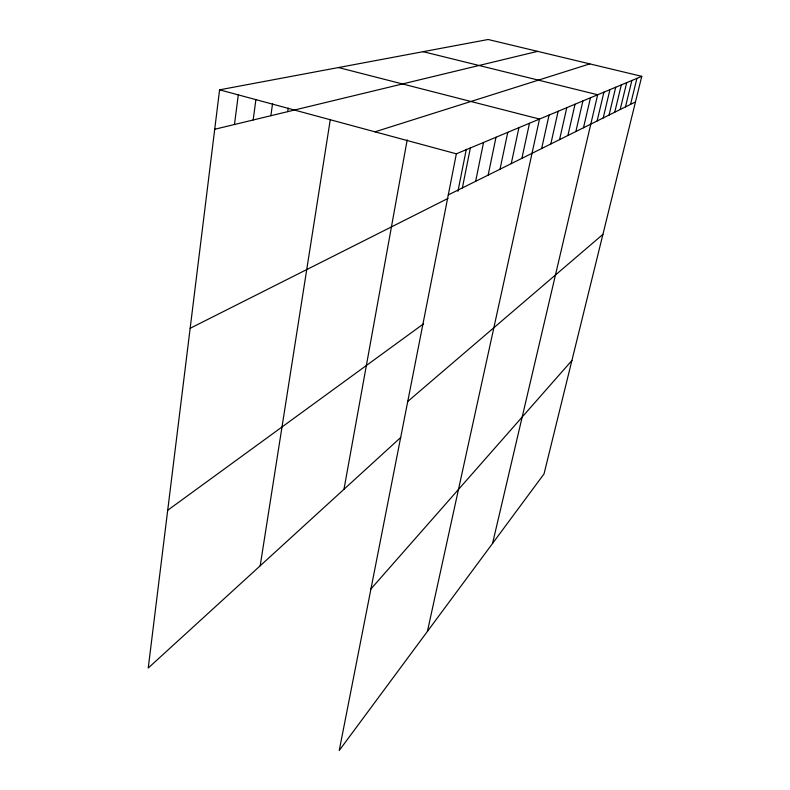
<?xml version="1.0" encoding="UTF-8"?>
<svg xmlns="http://www.w3.org/2000/svg" width="790" height="790" viewBox="0 0 790 790"><rect width="100%" height="100%" fill="white"/><g stroke="black" fill="none" stroke-linecap="round" stroke-linejoin="round"><path stroke-width="1.19" d="M641.766 76.344L456.353 153.813L339.236 750.5L544.024 473.921L641.766 76.344L488.151 39.5L219.581 89.823L148.234 668.034L400.718 437.472M234.472 124.494L238.343 94.504M253.165 119.981L255.921 99.471M270.871 115.705L272.57 103.559M287.669 111.647L288.182 108.092M260.187 565.808L330.319 119.428M343.976 489.287L407.176 139.899M457.943 191.318L466.307 149.28M462.367 187.921L470.356 147.957M475.629 181.335L483.549 142.447M488.161 175.113L496.002 137.243M500.021 169.218L507.773 132.325M511.249 163.639L518.921 127.674M521.904 158.346L529.488 123.26M427.42 631.408L539.511 119.063L338.476 67.545M541.644 148.54L549.05 115.083M550.818 143.987L558.135 111.281M559.557 139.642L566.786 107.667M567.901 135.505L575.041 104.221M575.87 131.545L582.921 100.923M583.494 127.753L590.466 97.772M492.575 543.401L597.675 94.76L423.134 51.686M597.121 120.989L603.915 92.153M603.205 117.957L609.929 89.645M609.07 115.044L615.726 87.226M614.729 112.239L621.305 84.885M620.189 109.524L626.687 82.634M625.463 106.907L631.891 80.462M630.548 104.379L636.908 78.368M370.945 588.945L571.911 360.477M407.749 401.448L602.918 234.373M167.697 510.271L423.578 323.821M190.153 328.304L447.969 198.428M448.286 194.913L635.476 101.93M375.003 131.821L589.794 63.881M214.712 129.264L537.585 51.36M219.581 89.823L456.353 153.813"/></g></svg>
